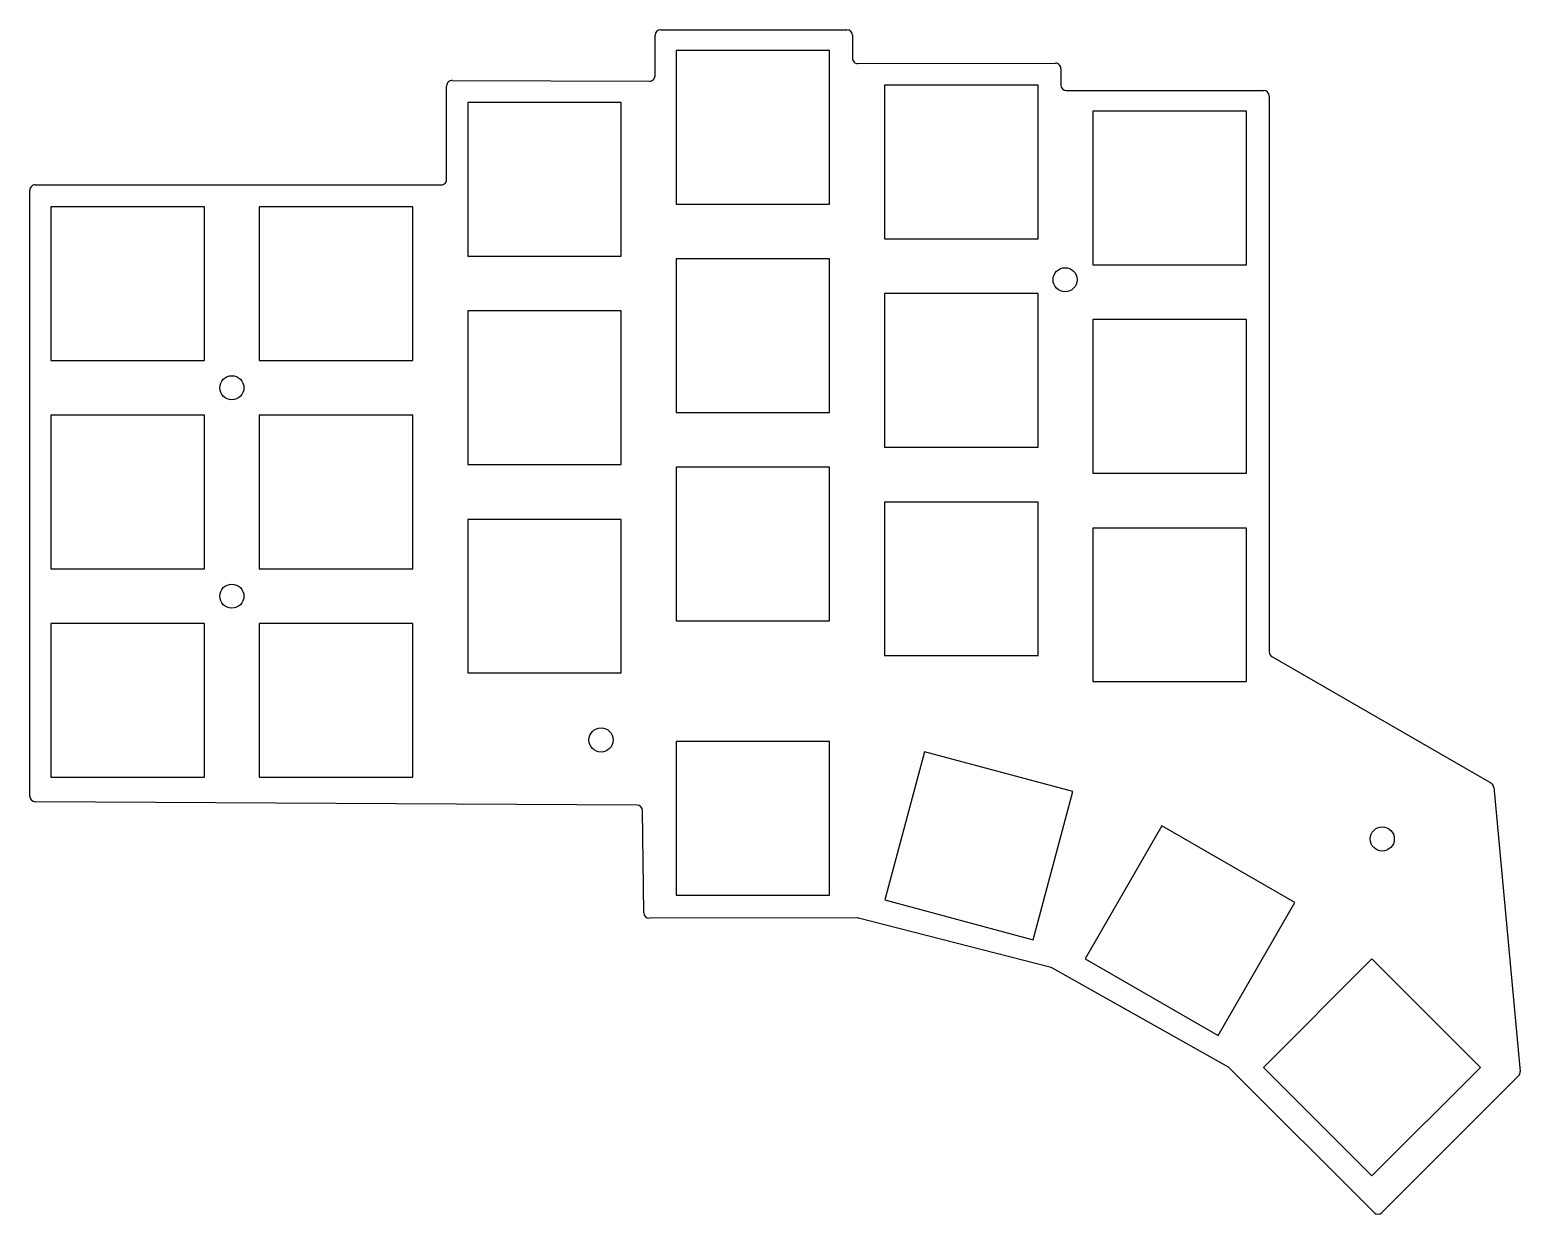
# Model space of a CAD drawing. Header units: millimetres. Extents: x 91 to 227, y -147 to -39.
import ezdxf

# ---------------------------------------------------------------- set-up
doc = ezdxf.new("R2010")
doc.units = ezdxf.units.MM

msp = doc.modelspace()

# ---------------------------------------------------------------- linework, layer by layer
at = {"linetype": 'CONTINUOUS'}
for p, q in [((148.08, -43.05), (148.08, -39.36)), ((148.58, -38.86), (165.58, -38.86)), ((166.08, -39.36), (166.08, -41.45)), ((164, -40.75), (150, -40.75)), ((150, -40.75), (150, -54.75)), ((164, -54.75), (164, -40.75)), ((166.58, -41.95), (184.58, -41.91)), ((185.08, -42.41), (185.08, -43.9)), ((129.08, -52.5), (129.08, -43.99)), ((129.58, -43.49), (147.58, -43.55)), ((183, -43.92), (169, -43.92)), ((169, -43.92), (169, -57.92)), ((183, -57.92), (183, -43.92)), ((185.58, -44.4), (203.58, -44.4)), ((145, -45.5), (131, -45.5)), ((131, -45.5), (131, -59.5)), ((145, -59.5), (145, -45.5)), ((204.08, -44.9), (204.08, -46.66)), ((202, -46.29), (188, -46.29)), ((188, -46.29), (188, -60.29)), ((202, -60.29), (202, -46.29)), ((204.08, -46.66), (204.08, -95.58)), ((91.58, -52.99), (128.58, -53)), ((91.08, -108.74), (91.08, -53.49)), ((107, -55), (93, -55)), ((93, -55), (93, -69)), ((107, -69), (107, -55)), ((126, -55), (112, -55)), ((112, -55), (112, -69)), ((126, -69), (126, -55)), ((150, -54.75), (164, -54.75)), ((169, -57.92), (183, -57.92)), ((131, -59.5), (145, -59.5)), ((164, -59.75), (150, -59.75)), ((150, -59.75), (150, -73.75)), ((164, -73.75), (164, -59.75)), ((188, -60.29), (202, -60.29)), ((183, -62.92), (169, -62.92)), ((169, -62.92), (169, -76.92)), ((183, -76.92), (183, -62.92)), ((145, -64.5), (131, -64.5)), ((131, -64.5), (131, -78.5)), ((145, -78.5), (145, -64.5)), ((202, -65.29), (188, -65.29)), ((188, -65.29), (188, -79.29)), ((202, -79.29), (202, -65.29)), ((93, -69), (107, -69)), ((112, -69), (126, -69)), ((107, -74), (93, -74)), ((93, -74), (93, -88)), ((107, -88), (107, -74)), ((126, -74), (112, -74)), ((112, -74), (112, -88)), ((126, -88), (126, -74)), ((150, -73.75), (164, -73.75)), ((169, -76.92), (183, -76.92)), ((131, -78.5), (145, -78.5)), ((164, -78.75), (150, -78.75)), ((150, -78.75), (150, -92.75)), ((164, -92.75), (164, -78.75)), ((188, -79.29), (202, -79.29)), ((183, -81.92), (169, -81.92)), ((169, -81.92), (169, -95.92)), ((183, -95.92), (183, -81.92)), ((145, -83.5), (131, -83.5)), ((131, -83.5), (131, -97.5)), ((145, -97.5), (145, -83.5)), ((202, -84.29), (188, -84.29)), ((188, -84.29), (188, -98.29)), ((202, -98.29), (202, -84.29)), ((93, -88), (107, -88)), ((112, -88), (126, -88)), ((107, -93), (93, -93)), ((93, -93), (93, -107)), ((107, -107), (107, -93)), ((126, -93), (112, -93)), ((112, -93), (112, -107)), ((126, -107), (126, -93)), ((150, -92.75), (164, -92.75)), ((169, -95.92), (183, -95.92)), ((204.33, -96.01), (224.29, -107.53)), ((131, -97.5), (145, -97.5)), ((188, -98.29), (202, -98.29)), ((164, -103.75), (150, -103.75)), ((150, -103.75), (150, -117.75)), ((164, -117.75), (164, -103.75)), ((172.65, -104.68), (169.03, -118.2)), ((186.17, -108.3), (172.65, -104.68)), ((93, -107), (107, -107)), ((112, -107), (126, -107)), ((182.55, -121.82), (186.17, -108.3)), ((224.54, -107.92), (226.96, -133.83)), ((146.44, -109.56), (91.58, -109.24)), ((147.05, -119.38), (146.94, -110.05)), ((194.29, -111.43), (187.29, -123.56)), ((206.41, -118.43), (194.29, -111.43)), ((150, -117.75), (164, -117.75)), ((169.03, -118.2), (182.55, -121.82)), ((199.41, -130.56), (206.41, -118.43)), ((166.52, -119.83), (147.56, -119.87)), ((184.21, -124.37), (166.64, -119.85)), ((187.29, -123.56), (199.41, -130.56)), ((213.44, -123.56), (203.54, -133.46)), ((223.34, -133.46), (213.44, -123.56)), ((200.35, -133.45), (184.33, -124.42)), ((213.64, -146.7), (200.46, -133.53)), ((203.54, -133.46), (213.44, -143.36)), ((213.44, -143.36), (223.34, -133.46)), ((226.81, -134.23), (214.34, -146.7))]:
    msp.add_line(p, q, dxfattribs=at)
for centre in [(185.47, -61.65), (109.5, -71.5), (109.5, -90.5), (143.16, -103.61), (214.38, -112.64)]:
    msp.add_circle(centre, 1.1, dxfattribs=at)
for centre, start, end in [((148.58, -39.36), 90, 180), ((165.58, -39.36), 0, 90), ((166.58, -41.45), 180, 270.1307), ((184.58, -42.41), 0, 90.1307), ((147.58, -43.05), 269.8191, 0), ((129.58, -43.99), 89.8191, 180), ((185.58, -43.9), 180, 270), ((203.58, -44.9), 0.0254, 90), ((203.58, -46.66), 0, 0.0254), ((91.58, -53.49), 89.9849, 180.002), ((128.58, -52.5), 269.9849, 0), ((204.58, -95.58), 180, 240), ((224.04, -107.97), 5.3212, 60), ((91.58, -108.74), 180.002, 269.6717), ((146.44, -110.06), 0.6943, 89.6717), ((147.55, -119.37), 180.6943, 270.1347), ((166.52, -120.33), 75.5577, 90.1347), ((184.08, -124.85), 60.6045, 75.5577), ((200.11, -133.88), 45, 60.6045), ((226.46, -133.88), 315, 5.3212), ((213.99, -146.35), 225, 315)]:
    msp.add_arc(centre, 0.5, start, end, dxfattribs=at)

doc.saveas('drawing.dxf')
